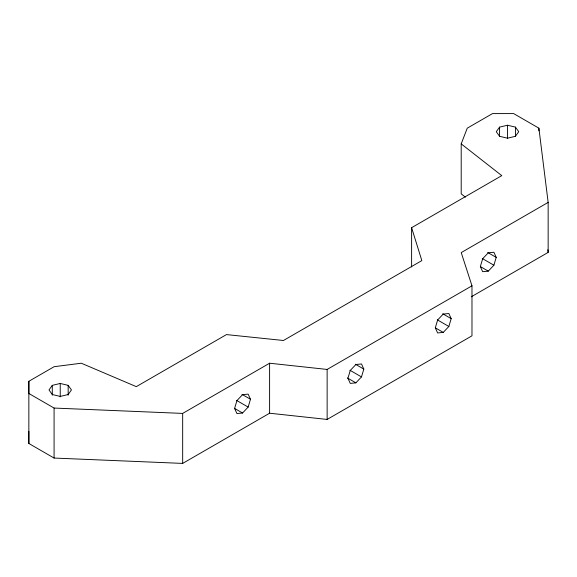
<?xml version="1.0" encoding="UTF-8"?>
<svg xmlns="http://www.w3.org/2000/svg" width="577" height="577" viewBox="0 0 577 577"><rect width="100%" height="100%" fill="white"/><g stroke="black" fill="none" stroke-linecap="round" stroke-linejoin="round"><path stroke-width="0.87" d="M548.15 202.404L461.225 252.596L471.979 285.817L471.979 335.814L327.137 419.436L269.603 413.219L182.671 463.41L54.079 458.051L28.85 443.489L28.85 381.289L54.108 366.705L81.292 363.214L136.302 386.64L226.472 334.588L283.458 340.495L421.837 260.602L411.61 227.699L501.781 175.632L461.203 143.875L467.255 128.173L492.513 113.597L513.645 113.59L538.882 128.159L548.15 202.404L548.15 252.401L471.308 296.766M52.291 395.18L52.291 385.357L60.232 383.46L68.165 385.357L71.454 389.937L68.165 394.524L60.232 396.421L52.291 394.524L49.002 389.937L52.291 385.357M54.079 458.051L54.079 408.054L28.85 393.485L28.85 381.289M60.232 396.853L60.232 383.46M68.165 395.18L68.165 385.357M182.671 463.41L182.671 413.413L269.603 363.221L327.137 369.439L471.979 285.817M269.603 413.219L269.603 363.221M461.203 143.875L461.203 193.865L465.401 197.154M499.567 136.057L499.567 127.128L507.5 125.231L515.441 127.128L518.73 131.707L515.441 136.295L507.5 138.191L499.567 136.295L496.278 131.707L499.567 127.128M507.5 138.617L507.5 125.231M515.441 136.057L515.441 127.128M248.153 407.088L250.483 399.262L248.153 394.127L242.542 394.682L236.931 400.604L234.601 408.429L236.931 413.572L242.542 413.009L248.153 407.088L236.563 400.395M361.49 376.918L363.813 369.092L361.49 363.957L355.879 364.513L350.261 370.441L347.938 378.26L350.261 383.402L355.879 382.847L361.49 376.918L349.958 370.261M448.856 326.481L451.178 318.655L448.856 313.513L443.244 314.076L437.626 319.997L435.303 327.823L437.633 332.958L443.244 332.402L448.856 326.481L437.323 319.824M493.898 265.211L496.22 257.385L493.898 252.25L488.279 252.805L482.668 258.727L480.345 266.552L482.668 271.695L488.279 271.14L493.898 265.211L482.3 258.518M54.079 408.054L182.671 413.413M487.716 252.481L496.22 257.385M480.554 266.675L488.279 271.14M442.725 313.773L451.178 318.655M435.556 327.967L443.244 332.402M355.36 364.217L363.813 369.092M347.419 377.964L355.879 382.847M241.979 394.358L250.483 399.262M234.817 408.552L242.542 413.009M547.811 249.718L548.15 252.401M538.882 128.159L538.882 130.842M411.61 227.699L411.617 266.971M327.137 369.439L327.137 419.436M28.85 431.286L28.85 443.489"/></g></svg>
